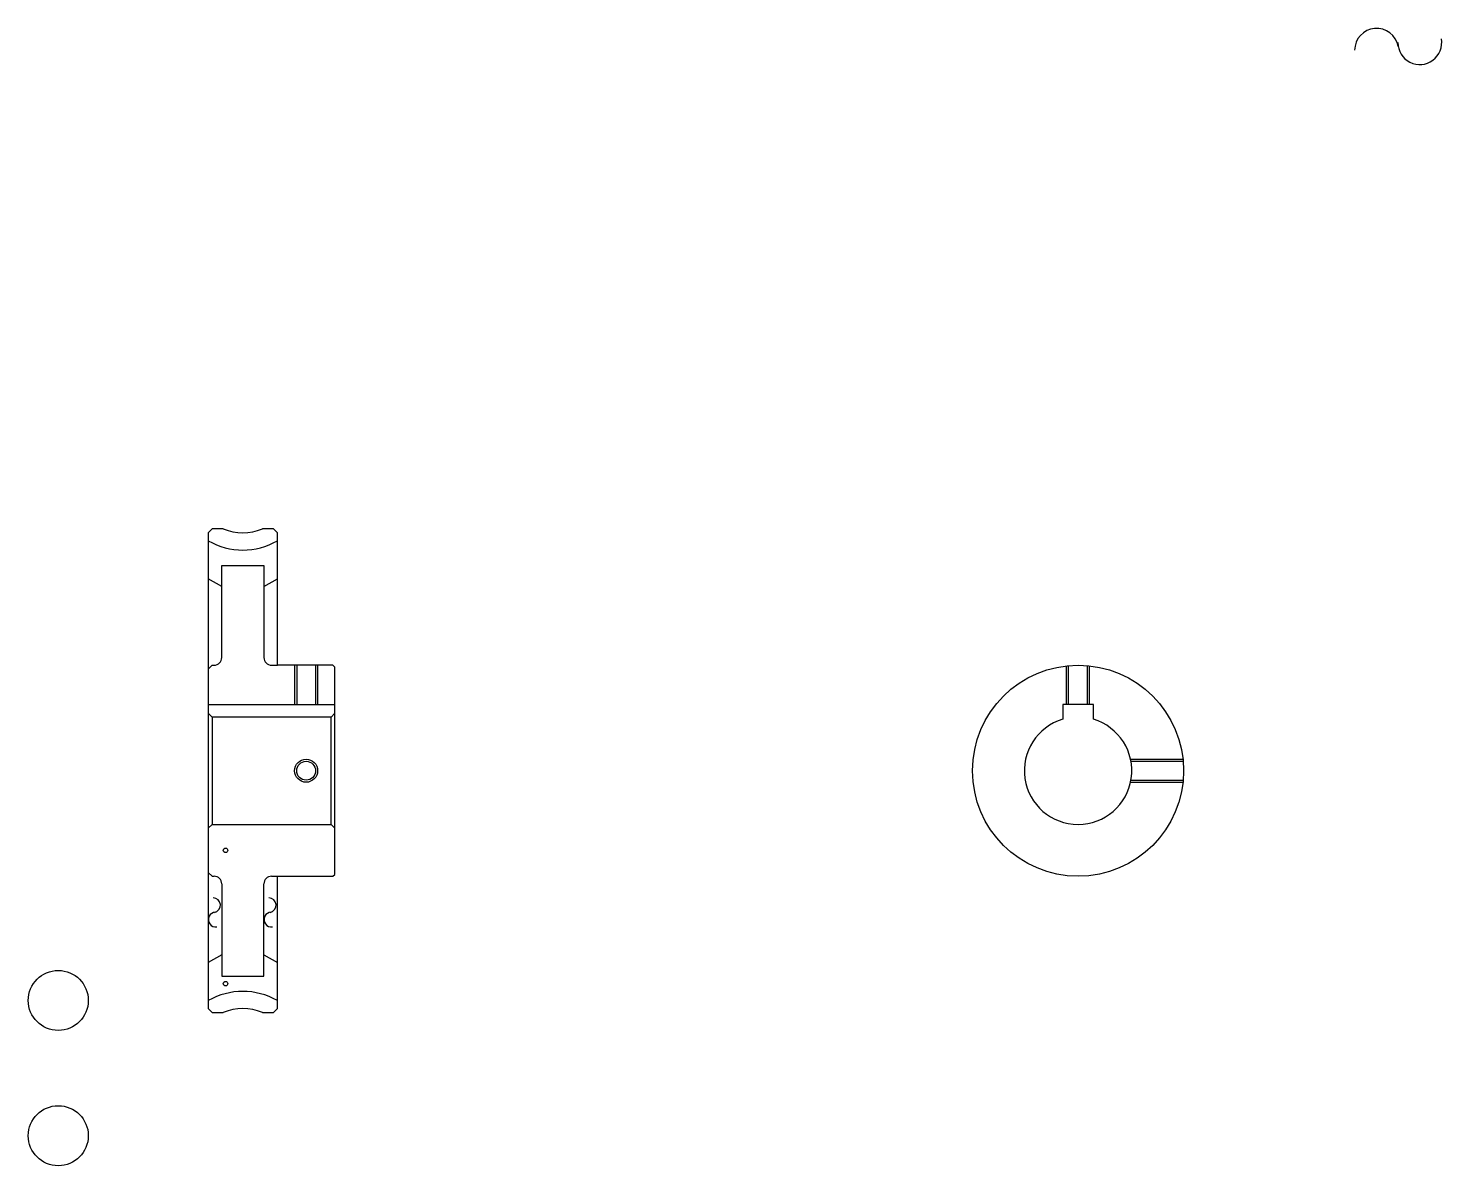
# Model space of a CAD drawing. Header units: metres. Extents: x 106 to 474, y 66 to 362.
import ezdxf

# ---------------------------------------------------------------- set-up
doc = ezdxf.new("R2010")
doc.units = ezdxf.units.M

msp = doc.modelspace()

# ---------------------------------------------------------------- linework, layer by layer
at = {"color": 4}
for p, q in [((167.033325, 222.088898), (167.033325, 198.088898)), ((156.033325, 216.568176), (152.533325, 218.588898)), ((167.033325, 216.568176), (170.533325, 218.588898)), ((169.033325, 196.088898), (170.533325, 196.088898)), ((152.533325, 185.888901), (185.533325, 185.888901)), ((185.533325, 183.588898), (184.533325, 182.588898)), ((152.533325, 153.588898), (153.533325, 154.588898)), ((185.533325, 153.588898), (184.533325, 154.588898)), ((169.033325, 141.088898), (170.533325, 141.088898)), ((167.033325, 115.088898), (167.033325, 139.088898)), ((156.033325, 120.609619), (152.533325, 118.588898)), ((167.033325, 120.609619), (170.533325, 118.588898))]:
    msp.add_line(p, q, dxfattribs=at)
for points in [[(156.434311, 231.588898), (153.533325, 231.588898), (152.533325, 230.588898), (152.533325, 153.588898)], [(166.632339, 105.588898), (169.533325, 105.588898), (170.533325, 106.588898), (170.533325, 141.088898), (185.033325, 141.088898), (185.533325, 141.588898), (185.533325, 195.588898), (185.033325, 196.088898), (170.533325, 196.088898), (170.533325, 230.588898), (169.533325, 231.588898), (166.632339, 231.588898)], [(156.033325, 198.088898), (156.033325, 222.088898), (167.033325, 222.088898)], [(152.533325, 195.088898), (153.533325, 196.088898), (154.033325, 196.088898)], [(175.033325, 196.088898), (175.033325, 185.888901)], [(175.573334, 196.088898), (175.573334, 185.888901)], [(180.493317, 196.088898), (180.493317, 185.888901)], [(181.033325, 196.088898), (181.033325, 185.888901)], [(376.255554, 185.888901), (376.255554, 195.924774)], [(376.795532, 185.888901), (376.795532, 195.978653)], [(381.715576, 185.888901), (381.715576, 195.978653)], [(382.255554, 185.888901), (382.255554, 195.924774)], [(383.255554, 182.00531), (383.255554, 185.888901), (375.255554, 185.888901), (375.255554, 182.00531)], [(152.533325, 183.588898), (153.533325, 182.588898), (153.533325, 154.588898), (184.533325, 154.588898), (184.533325, 182.588898), (153.533325, 182.588898)], [(392.930359, 171.588898), (406.591431, 171.588898)], [(393.03772, 171.048904), (406.645325, 171.048904)], [(393.03772, 166.128891), (406.645325, 166.128891)], [(392.930359, 165.588898), (406.591431, 165.588898)], [(152.533325, 153.588898), (152.533325, 106.588898), (153.533325, 105.588898), (156.434311, 105.588898)], [(152.533325, 142.088898), (153.533325, 141.088898), (154.033325, 141.088898)], [(156.033325, 139.088898), (156.033325, 115.088898), (167.033325, 115.088898)]]:
    msp.add_lwpolyline(points, dxfattribs=at)
for centre, radius in [((379.255554, 168.588898), 27.5), ((178.033325, 168.588898), 2.46)]:
    msp.add_circle(centre, radius, dxfattribs=at)
at = {"color": 7}
msp.add_circle((178.033325, 168.588898), 3, dxfattribs=at)
at = {"color": 5}
for centre, radius in [((157.033325, 147.838898), 0.586667), ((113.422211, 108.727783), 7.822222), ((157.033325, 113.088898), 0.586667), ((113.422211, 73.477783), 7.822222)]:
    msp.add_circle(centre, radius, dxfattribs=at)
at = {"color": 7}
for centre, radius, start, end in [((457.062225, 356.345398), 5.72, 10, 180), ((468.32843, 358.33194), 5.72, 180, 10), ((153.776016, 133.557236), 1.906667, 280, 90), ((168.296021, 133.557236), 1.906667, 280, 90), ((154.438187, 129.801834), 1.906667, 90, 280), ((168.958191, 129.801834), 1.906667, 90, 280)]:
    msp.add_arc(centre, radius, start, end, dxfattribs=at)
at = {"color": 4}
for centre, radius, start, end in [((161.533325, 244.088898), 18, 240.00000297, 299.99999703), ((161.533325, 244.088898), 13.5, 247.80839416, 292.19160389), ((154.033325, 198.088898), 2, 270, 0), ((169.033325, 198.088898), 2, 180, 270), ((379.255554, 168.588898), 14, 106.60154993, 73.39845007), ((154.033325, 139.088898), 2, 0, 90), ((169.033325, 139.088898), 2, 90, 180), ((161.533325, 93.088898), 18, 60.00000297, 119.99999703), ((161.533325, 93.088898), 13.5, 67.80839611, 112.19160584)]:
    msp.add_arc(centre, radius, start, end, dxfattribs=at)

doc.saveas('drawing.dxf')
